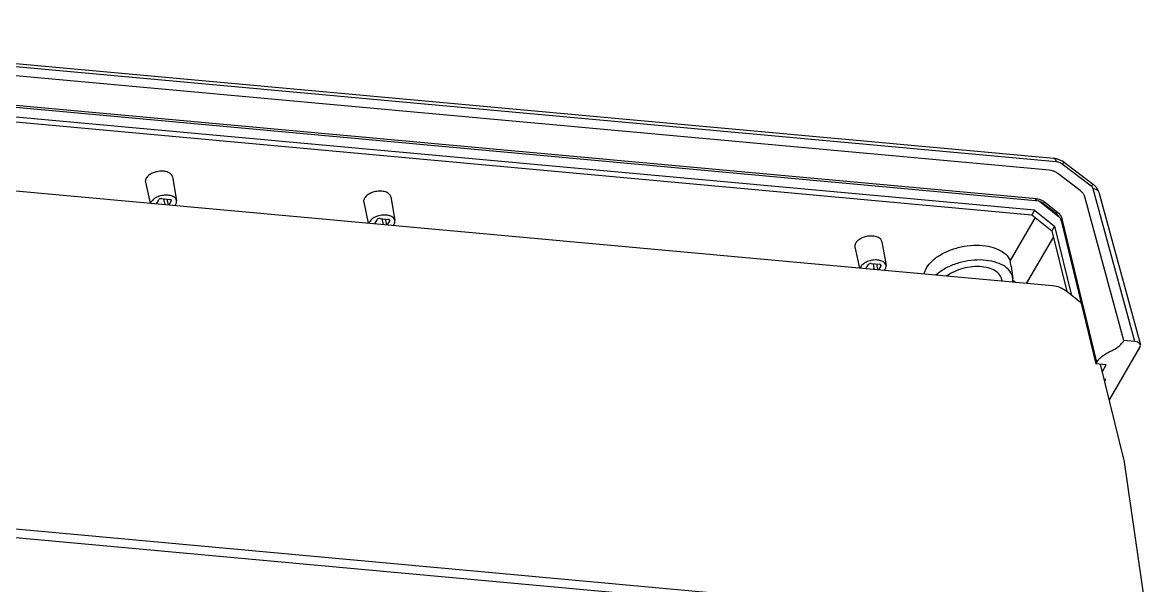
# Model space of a CAD drawing. Header units: millimetres. Extents: x 10368 to 13229, y -13270 to -11269.
# Drawn here: x 12747.6 to 12938.1, y -12705.9 to -12610.3 of the extents above; entities that cross this region are included whole.
import ezdxf

# ---------------------------------------------------------------- set-up
doc = ezdxf.new("R2010")
doc.units = ezdxf.units.MM

# ---------------------------------------------------------------- blocks, each defined once
blk = doc.blocks.new('u59')
at = {"color": 7, "linetype": 'Continuous'}
for p, q in [((-120.978, 427.952), (-368.604, 450.592)), ((-121.811, 426.575), (-369.534, 449.223)), ((-373.911, 445.372), (-370.335, 420.745)), ((-370.288, 420.501), (-366.293, 404.141)), ((-367.775, 410.211), (-372.953, 401.323)), ((-366.998, 407.027), (-367.18, 406.713)), ((-366.915, 406.689), (-367.18, 406.713)), ((-366.594, 405.372), (-367.259, 404.229)), ((-367.259, 404.229), (-365.504, 404.068)), ((-365.676, 403.773), (-365.504, 404.068)), ((-359.572, 379.777), (-365.504, 404.068)), ((-365.676, 403.773), (-359.745, 379.481)), ((-365.988, 374.947), (-373.028, 400.873)), ((-372.082, 400.31), (-370.231, 400.141)), ((-372.082, 400.31), (-365.047, 374.401)), ((-370.231, 400.141), (-363.611, 375.762)), ((-362.853, 393.653), (-360.544, 391.823)), ((-358.484, 380.727), (-361.35, 392.461)), ((-358.037, 381.496), (-360.557, 391.82)), ((-358.155, 390.84), (-110.432, 368.191)), ((-358.289, 382.528), (-353.685, 390.431)), ((-351.404, 389.898), (-351.834, 390.24)), ((-351.137, 387.539), (-351.402, 389.593)), ((-349.546, 389.815), (-349.59, 390.057)), ((-351.138, 387.551), (-350.931, 386.556)), ((-329.206, 383.357), (-329.902, 387.383)), ((-329.035, 387.337), (-329.014, 387.452)), ((-329.014, 387.452), (-328.613, 388.139)), ((-328.97, 387.257), (-329.014, 387.452)), ((-327.393, 387.055), (-328.781, 387.181)), ((-328.25, 387.133), (-328.453, 388.125)), ((-327.692, 387.092), (-327.893, 388.073)), ((-326.484, 387.944), (-326.885, 387.257)), ((-326.514, 387.893), (-326.523, 387.948)), ((-324.618, 384.252), (-325.399, 387.845)), ((-355.192, 379.242), (-350.931, 386.556)), ((-358.484, 380.727), (-358.037, 381.496)), ((-354.614, 378.783), (-358.037, 381.496)), ((-359.572, 379.777), (-359.745, 379.481)), ((-356.005, 376.559), (-359.254, 379.135)), ((-355.062, 378.014), (-358.484, 380.727)), ((-245.894, 375.74), (-246.59, 379.766)), ((-245.723, 379.72), (-245.701, 379.835)), ((-245.701, 379.835), (-245.301, 380.522)), ((-245.657, 379.64), (-245.701, 379.835)), ((-244.08, 379.437), (-245.469, 379.564)), ((-244.938, 379.516), (-245.141, 380.507)), ((-244.38, 379.475), (-244.581, 380.456)), ((-243.172, 380.327), (-243.572, 379.64)), ((-243.202, 380.276), (-243.211, 380.331)), ((-241.306, 376.634), (-242.086, 380.228)), ((-358.791, 378.636), (-358.963, 378.341)), ((-356.788, 376.616), (-358.963, 378.341)), ((-358.791, 378.636), (-356.615, 376.912)), ((-355.062, 378.014), (-354.614, 378.783)), ((-355.062, 378.014), (-106.114, 355.253)), ((-105.666, 356.022), (-354.614, 378.783)), ((-356.615, 376.912), (-356.788, 376.616)), ((-355.248, 376.35), (-355.421, 376.054)), ((-355.421, 376.054), (-107.959, 353.429)), ((-107.787, 353.725), (-355.248, 376.35)), ((-208.866, 372.355), (-209.562, 376.381)), ((-208.695, 376.335), (-208.673, 376.449)), ((-208.673, 376.449), (-208.273, 377.137)), ((-208.63, 376.255), (-208.673, 376.449)), ((-207.052, 376.052), (-208.441, 376.179)), ((-207.91, 376.13), (-208.113, 377.122)), ((-207.352, 376.089), (-207.553, 377.071)), ((-206.144, 376.942), (-206.544, 376.255)), ((-206.174, 376.891), (-206.183, 376.946)), ((-204.278, 373.249), (-205.059, 376.843)), ((-365.988, 374.947), (-365.648, 374.227)), ((-365.648, 374.227), (-365.087, 373.648)), ((-360.175, 369.917), (-365.087, 373.648)), ((-364.686, 373.904), (-359.773, 370.173)), ((-362.808, 374.654), (-359.025, 371.781)), ((-360.175, 369.917), (-359.812, 369.675)), ((-106.529, 346.703), (-358.742, 369.762)), ((-357.648, 371.233), (-108.33, 348.438)), ((-106.159, 346.147), (-358.373, 369.207))]:
    blk.add_line(p, q, dxfattribs=at)
blk.add_lwpolyline([(-359.812, 369.675), (-358.809, 369.277), (-358.372, 369.207)], dxfattribs=at)
for centre, radius, start, end in [((-349.022, 389.915), 2.401, 182.3199, 187.65074), ((-357.963, 380.172), 1.657, 193.80106, 201.20709), ((-357.313, 380.422), 2.656, 229.85895, 231.59992), ((-354.921, 379.052), 2.729, 231.63, 242.29191), ((-354.949, 378.992), 2.663, 242.21497, 253.06353), ((-363.958, 374.863), 1.204, 227.33569, 232.80753)]:
    blk.add_arc(centre, radius, start, end, dxfattribs=at)
for centre, major_axis, ratio, start_param, end_param in [((-367.07, 420.327), (3.031, -1.758), 0.7287274, -2.6182723, -2.5311256), ((-371.562, 401.198), (1.475, 0.289), 0.5756702, 2.673277, 4.2421707), ((-361.002, 395.476), (3.03, -1.756), 0.7296183, -1.8252149, -1.7683827), ((-358.699, 393.651), (3.023, -1.765), 0.7302304, -1.763942, -1.0014607), ((-328.643, 387.418), (0.393, 0.077), 0.5764122, -3.1233093, -2.0392732), ((-327.255, 387.291), (0.393, 0.076), 0.5766951, -2.0386082, -0.4681165), ((-245.331, 379.801), (0.393, 0.077), 0.5764122, -3.1233093, -2.0392732), ((-243.942, 379.674), (0.393, 0.076), 0.5766951, -2.0386082, -0.4681165), ((-208.303, 376.416), (0.393, 0.077), 0.5764122, -3.1233093, -2.0392732), ((-206.915, 376.289), (0.393, 0.076), 0.5766951, -2.0386082, -0.4681165)]:
    blk.add_ellipse(centre, major_axis=major_axis, ratio=ratio, start_param=start_param, end_param=end_param, dxfattribs=at)
for points, start_tangent, end_tangent in [([(-365.893, 403.452), (-366.057, 403.256), (-366.575, 402.77), (-367.215, 402.332), (-367.573, 402.136), (-367.954, 401.957), (-368.145, 401.869), (-368.692, 401.581), (-369.332, 401.143), (-369.85, 400.657), (-370.231, 400.141)], (-0.6117533, -0.7910486), (-0.503348, -0.8640838)), ([(-365.676, 403.773), (-365.893, 403.452)], (-0.503348, -0.8640838), (-0.6117533, -0.7910486)), ([(-351.403, 390.225), (-351.42, 389.818)], (-0.1217996, -0.9925547), (0.0401525, -0.9991936)), ([(-351.401, 389.595), (-351.069, 388.636), (-350.141, 387.644), (-348.704, 386.916), (-346.898, 386.522), (-344.845, 386.489), (-342.757, 386.821), (-340.766, 387.496), (-339.082, 388.443), (-338.392, 388.995)], (0.1328226, -0.9911398), (0.7404817, 0.6720765)), ([(-336.349, 388.842), (-336.758, 387.803), (-337.765, 386.581), (-339.251, 385.509), (-341.097, 384.674), (-343.153, 384.142), (-345.253, 383.957), (-347.227, 384.134), (-348.917, 384.659), (-350.186, 385.489), (-350.931, 386.556)], (-0.1996353, -0.9798703), (-0.3683505, 0.929687)), ([(-349.546, 389.817), (-349.218, 389.051), (-348.413, 388.318), (-347.222, 387.814), (-345.755, 387.585), (-344.143, 387.652), (-342.534, 388.008), (-341.074, 388.622), (-340.213, 389.174)], (0.1851703, -0.9827064), (0.7945337, 0.60722)), ([(-329.774, 387.988), (-329.912, 387.465), (-329.901, 387.385)], (-0.503348, -0.8640838), (0.1823135, -0.9832404)), ([(-329.901, 387.385), (-329.712, 386.992), (-329.204, 386.642), (-328.466, 386.468), (-327.61, 386.496), (-326.766, 386.723), (-326.063, 387.113), (-325.608, 387.608)], (0.1823135, -0.9832404), (0.503348, 0.8640838)), ([(-329.58, 388.248), (-329.774, 387.988)], (-0.6790501, -0.7340919), (-0.503348, -0.8640838)), ([(-325.608, 387.608), (-325.504, 387.847)], (0.503348, 0.8640838), (0.2817032, 0.9595016)), ([(-329.206, 383.359), (-329.009, 382.951), (-328.481, 382.587), (-327.714, 382.406), (-326.825, 382.436), (-325.948, 382.671), (-325.218, 383.077), (-324.746, 383.59)], (0.1823099, -0.9832411), (0.503348, 0.8640838)), ([(-324.746, 383.59), (-324.602, 384.134), (-324.62, 384.25)], (0.503348, 0.8640838), (-0.2240501, 0.9745776)), ([(-359.586, 379.073), (-359.745, 379.481)], (-0.4696109, 0.8828735), (-0.2372044, 0.9714598)), ([(-359.025, 378.392), (-359.32, 378.684), (-359.586, 379.073)], (-0.7644378, 0.6446975), (-0.4696109, 0.8828735)), ([(-359.148, 378.98), (-359.414, 379.369), (-359.508, 379.573)], (-0.6484385, 0.761267), (-0.3604947, 0.9327613)), ([(-246.461, 380.371), (-246.599, 379.848), (-246.589, 379.768)], (-0.503348, -0.8640838), (0.1823135, -0.9832404)), ([(-246.589, 379.768), (-246.399, 379.375), (-245.891, 379.025), (-245.153, 378.85), (-244.297, 378.879), (-243.454, 379.105), (-242.751, 379.496), (-242.295, 379.991)], (0.1823135, -0.9832404), (0.503348, 0.8640838)), ([(-246.267, 380.63), (-246.461, 380.371)], (-0.6790501, -0.7340919), (-0.503348, -0.8640838)), ([(-242.295, 379.991), (-242.191, 380.23)], (0.503348, 0.8640838), (0.2817032, 0.9595016)), ([(-358.791, 378.636), (-359.148, 378.98)], (-0.7836717, 0.6211753), (-0.6484385, 0.761267)), ([(-209.239, 377.245), (-209.433, 376.986)], (-0.6790501, -0.7340919), (-0.503348, -0.8640838)), ([(-363.611, 375.762), (-363.446, 375.366), (-363.172, 374.989), (-362.808, 374.654)], (0.2620506, -0.9650541), (0.7963471, -0.6048399)), ([(-355.897, 376.148), (-356.363, 376.34), (-356.788, 376.616)], (-0.9569431, 0.2902755), (-0.7836718, 0.6211752)), ([(-355.421, 376.054), (-355.897, 376.148)], (-0.9958465, 0.0910484), (-0.9569431, 0.2902755)), ([(-355.248, 376.35), (-355.725, 376.444)], (-0.9958465, 0.0910484), (-0.9569431, 0.2902754)), ([(-245.893, 375.742), (-245.696, 375.334), (-245.169, 374.97), (-244.402, 374.789), (-243.512, 374.819), (-242.635, 375.054), (-241.906, 375.46), (-241.433, 375.973)], (0.1823099, -0.9832411), (0.503348, 0.8640838)), ([(-241.433, 375.973), (-241.29, 376.517), (-241.307, 376.633)], (0.503348, 0.8640838), (-0.2240501, 0.9745776)), ([(-209.433, 376.986), (-209.571, 376.462), (-209.561, 376.382)], (-0.503348, -0.8640838), (0.1823135, -0.9832404)), ([(-209.561, 376.382), (-209.371, 375.989), (-208.864, 375.639), (-208.126, 375.465), (-207.269, 375.493), (-206.426, 375.72), (-205.723, 376.11), (-205.268, 376.605)], (0.1823135, -0.9832404), (0.503348, 0.8640838)), ([(-205.268, 376.605), (-205.164, 376.845)], (0.503348, 0.8640838), (0.2817032, 0.9595016)), ([(-365.987, 374.947), (-365.871, 374.729), (-365.534, 374.502), (-365.047, 374.401)], (0.2736341, -0.9618339), (0.9984724, -0.055252)), ([(-365.086, 373.648), (-365.083, 373.645), (-364.94, 373.69), (-364.686, 373.904)], (0.6709233, -0.7415267), (0.7178078, 0.6962413)), ([(-365.047, 374.401), (-365.018, 374.317), (-364.976, 374.23), (-364.921, 374.143), (-364.853, 374.058), (-364.774, 373.977)], (0.262063, -0.9650508), (0.7350356, -0.6780285)), ([(-359.025, 371.781), (-358.595, 371.512), (-358.127, 371.326), (-357.648, 371.233)], (0.7963566, -0.6048274), (0.9958464, -0.091049)), ([(-208.865, 372.356), (-208.669, 371.949), (-208.141, 371.585), (-207.374, 371.404), (-206.485, 371.433), (-205.607, 371.669), (-204.878, 372.074), (-204.405, 372.588)], (0.1823099, -0.9832411), (0.503348, 0.8640838)), ([(-204.405, 372.588), (-204.262, 373.132), (-204.279, 373.248)], (0.503348, 0.8640838), (-0.2240501, 0.9745776)), ([(-360.174, 369.918), (-360.17, 369.914), (-360.027, 369.959), (-359.773, 370.173)], (0.6708634, -0.7415809), (0.7178083, 0.6962408)), ([(-359.773, 370.173), (-359.452, 369.972), (-359.1, 369.831), (-358.742, 369.762)], (0.7962205, -0.6050065), (0.9958753, -0.0907326)), ([(-358.372, 369.21), (-358.424, 369.218), (-358.61, 369.396), (-358.742, 369.762)], (-0.9995439, 0.0301976), (-0.2155723, 0.9764879))]:
    blk.add_spline(points, degree=3, dxfattribs=dict(at, start_tangent=start_tangent, end_tangent=end_tangent))

msp = doc.modelspace()

# ---------------------------------------------------------------- block references
at = {"rotation": 180}
msp.add_blockref('u59', (12564.2, -12264.16), dxfattribs=at)

doc.saveas('drawing.dxf')
